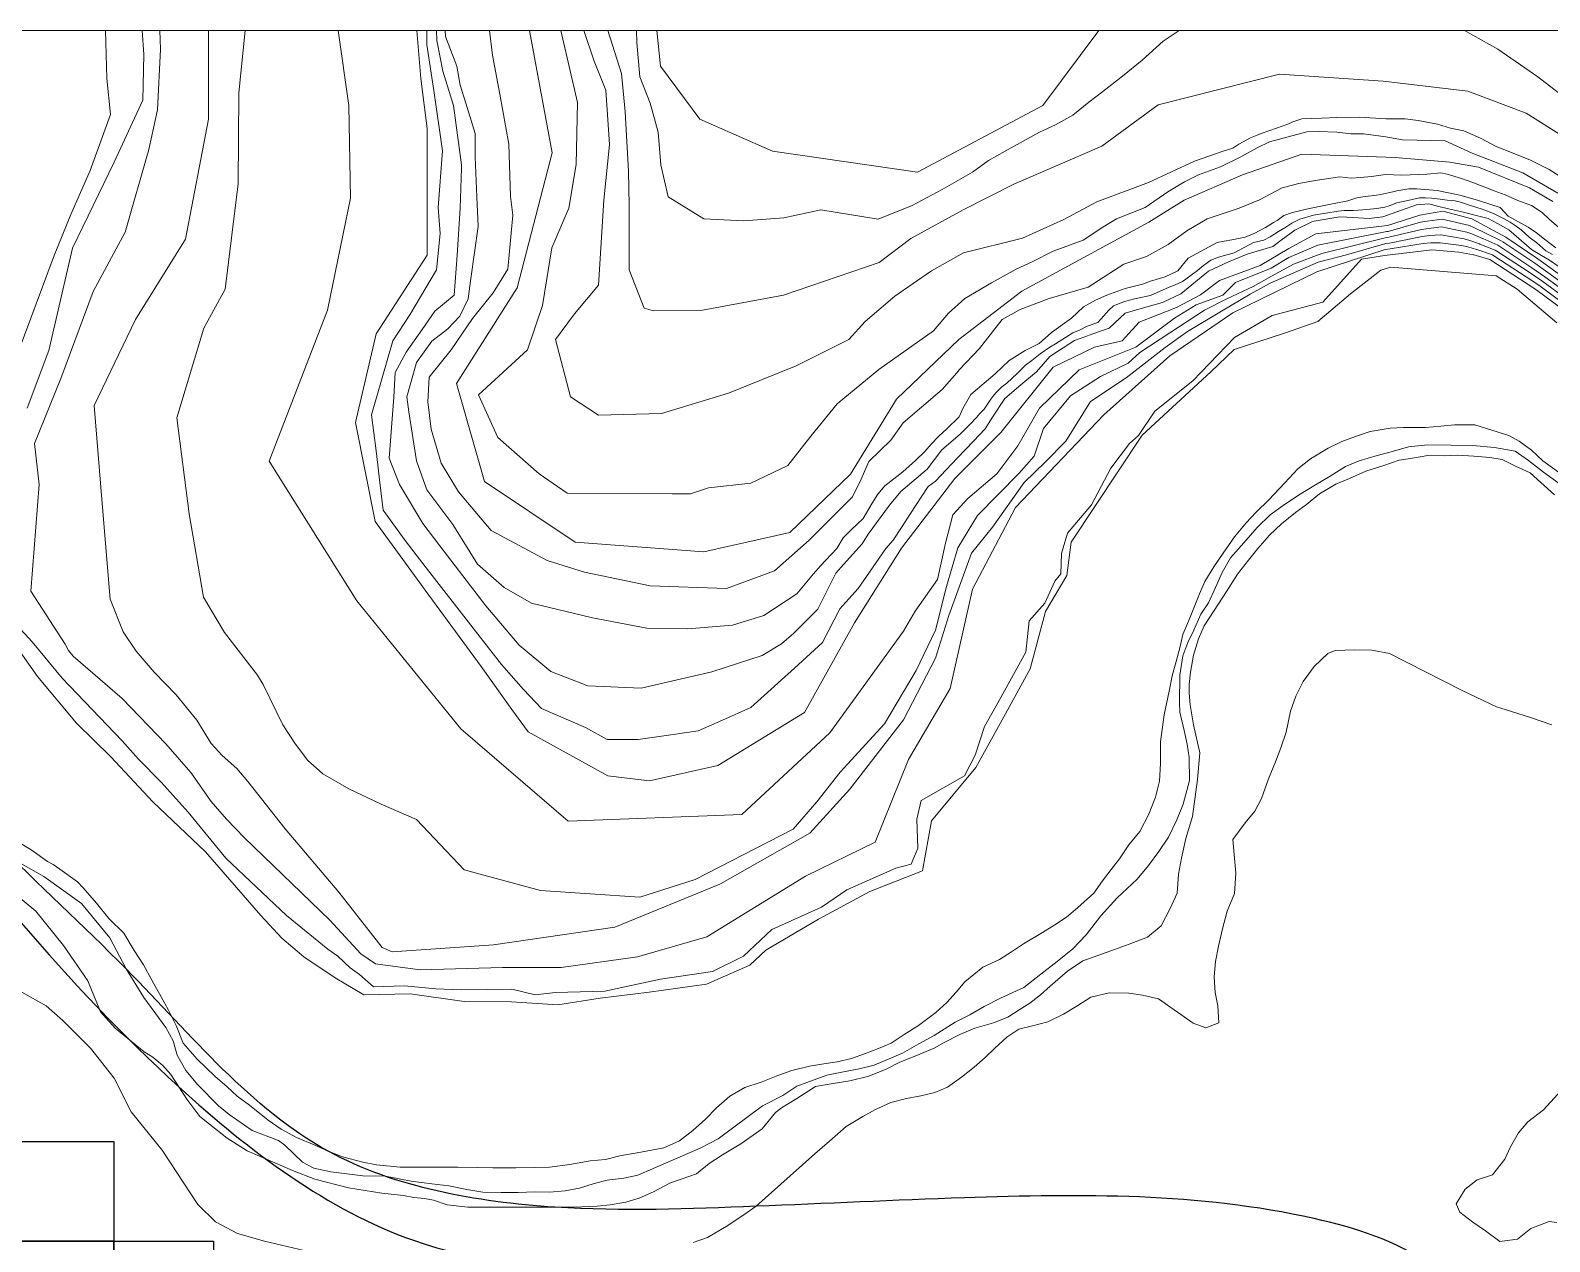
# Model space of a CAD drawing. Header units: millimetres. Extents: x 2695 to 3468, y 1447 to 2202.
# Drawn here: x 2823.2 to 3052.1, y 2020.1 to 2202.4 of the extents above; entities that cross this region are included whole.
import ezdxf

# ---------------------------------------------------------------- set-up
doc = ezdxf.new("R2010")
doc.units = ezdxf.units.MM
doc.layers.add('01_Fina', color=7, linetype='Continuous')
doc.layers.add('modulos alternativos', color=10, linetype='Continuous')

msp = doc.modelspace()

# ---------------------------------------------------------------- linework, layer by layer
at = {"layer": '01_Fina', "color": 252, "lineweight": 9, "true_color": 0x939598}
for points in [[(2729.2, 1564.62), (3468.29, 1564.62), (3467.85, 2202.43), (2728.76, 2202.43), (2729.2, 1584.57)], [(2820.6, 2151.86), (2826.78, 2168.53), (2829.3, 2174.7), (2832.2, 2181.34), (2835.29, 2189.77), (2834.73, 2195.19), (2834.54, 2202.43)], [(3054.36, 2161.18), (3050.43, 2164.07), (3048.51, 2165.35), (3043.66, 2168.52), (3043.47, 2168.64), (3041.08, 2169.46), (3041.06, 2169.46), (3039.74, 2169.83), (3038.79, 2170.04), (3035.58, 2170.47), (3034.15, 2170.47), (3033, 2170.33), (3028.04, 2169.55), (3027.29, 2169.46), (3016.98, 2166.11), (3004.32, 2159.92), (2994.84, 2153.46), (2984.91, 2144.54), (2971.61, 2130.59), (2965.14, 2118.3), (2961.77, 2103.37), (2955.47, 2092.68), (2950.46, 2080.21), (2939.98, 2075.11), (2925.13, 2065.99), (2914.65, 2062.99), (2903.18, 2061.35), (2894.34, 2061.35), (2881.95, 2060.99), (2875.18, 2061.89), (2872.98, 2063.41), (2868.31, 2068.48), (2855.48, 2080.86), (2852.75, 2083.67), (2850.46, 2086.33), (2847.4, 2090.72), (2843.6, 2095.03), (2837.05, 2101.84), (2829.67, 2108.21), (2828.96, 2109.09), (2828.48, 2110.02), (2823.3, 2118.01), (2824.53, 2134.06), (2823.83, 2140.23), (2827.83, 2150.03), (2832.66, 2163.14), (2837.49, 2172.05), (2841.08, 2184.51), (2842.37, 2190.48), (2842.84, 2199.59), (2842.7, 2202.43)], [(3054.84, 2161.82), (3050.89, 2164.71), (3048.95, 2166.03), (3044.12, 2169.21), (3043.86, 2169.36), (3041.53, 2170.27), (3041.5, 2170.28), (3040.05, 2170.81), (3039.18, 2171.06), (3035.68, 2171.65), (3033.97, 2171.55), (3032.87, 2171.41), (3027.94, 2170.42), (3027.38, 2170.36), (3021.48, 2168.63), (3017.19, 2167.53), (3009.94, 2164.37), (3006.95, 2162.71), (3002.63, 2160.19), (2997.52, 2157.13), (2994.14, 2154.69), (2988.26, 2150.11), (2982.9, 2146.55), (2979.16, 2140.61), (2976.13, 2137.51), (2972.93, 2134.35), (2968.14, 2127.64), (2964.97, 2123.76), (2961.57, 2114.35), (2959.55, 2107.91), (2954.75, 2098.66), (2946.65, 2088.21), (2940.61, 2081.58), (2927.06, 2073.93), (2911.27, 2067.44), (2893, 2064.79), (2877.72, 2063.71), (2876.2, 2064.38), (2869.68, 2072.72), (2861.61, 2082.23), (2855.97, 2089.37), (2854.32, 2091.3), (2852.13, 2093.29), (2850.44, 2095.08), (2848.29, 2098.62), (2845.2, 2102.42), (2841.86, 2105.84), (2839.17, 2108.97), (2837.19, 2111.89), (2835.22, 2116.79), (2834.02, 2131.2), (2832.84, 2145.99), (2839.03, 2158.91), (2846.58, 2171.02), (2850.06, 2189.05), (2850.06, 2202.43)], [(2855.55, 2202.43), (2854.62, 2193.04), (2854.52, 2179.35), (2852.54, 2163.49), (2849.33, 2157.61), (2845.26, 2144.11), (2847.15, 2129.66), (2849.31, 2117.1), (2852.44, 2111.81), (2857.44, 2105.39), (2858.3, 2103.96), (2861.26, 2097.9), (2863.03, 2095.15), (2864.95, 2092.58), (2867.27, 2090.53), (2871.17, 2088.28), (2876.07, 2085.94), (2881.37, 2083.66), (2888.54, 2076.05), (2900.05, 2072.93), (2915.02, 2071.95), (2923.37, 2074.6), (2938.13, 2082.2), (2941.69, 2086.3), (2945.21, 2090.77), (2951.86, 2098.04), (2956.65, 2106.06), (2959.56, 2112.14), (2961.23, 2118.74), (2962.94, 2124.56), (2965.88, 2129.43), (2972.13, 2135.72), (2974.39, 2138.33), (2975.8, 2142.5), (2979.87, 2147.41), (2984.41, 2150.31), (2988.56, 2152.32), (2990.34, 2153.95), (2994.84, 2156.89), (3000.09, 2160.3), (3003.52, 2162.07), (3007.38, 2163.9), (3010.28, 2165.49), (3013.47, 2167.24), (3017.76, 2168.83), (3027.46, 2171.25), (3027.84, 2171.29), (3032.75, 2172.48), (3033.8, 2172.63), (3035.78, 2172.84), (3039.58, 2172.06), (3040.36, 2171.79), (3041.95, 2171.09), (3041.97, 2171.09), (3044.26, 2170.08), (3044.56, 2169.91), (3049.39, 2166.7), (3051.35, 2165.35), (3055.31, 2162.46)], [(3055.79, 2163.1), (3051.81, 2165.98), (3049.83, 2167.38), (3045.02, 2170.6), (3044.65, 2170.8), (3042.42, 2171.9), (3042.4, 2171.91), (3040.66, 2172.77), (3039.97, 2173.08), (3035.88, 2174.02), (3033.62, 2173.71), (3032.62, 2173.56), (3027.74, 2172.16), (3027.55, 2172.14), (3017.13, 2170.08), (3012.77, 2168.25), (3010.09, 2166.65), (3004.76, 2164.49), (3002.82, 2162.59), (2998.8, 2161.11), (2995.53, 2159.13), (2989.75, 2154.77), (2981.17, 2151.34), (2975.21, 2145.58), (2971.93, 2139.91), (2968.77, 2135.67), (2964.41, 2131.97), (2962.14, 2129.53), (2961.07, 2125.22), (2959.87, 2119.79), (2956.47, 2115.02), (2954.74, 2111.98), (2943.62, 2096.67), (2930.4, 2084.37), (2904.21, 2083.41), (2888.05, 2097.27), (2872.4, 2116.54), (2859.19, 2137.57), (2867.99, 2160.31), (2871.42, 2177.18), (2871.18, 2191.12), (2869.57, 2202.43)], [(3056.26, 2163.74), (3050.27, 2168.06), (3045.47, 2171.3), (3040.36, 2174.09), (3035.99, 2175.2), (3032.5, 2174.64), (3027.64, 2173.04), (3016.84, 2171.81), (3012.75, 2169.6), (3008.48, 2167.05), (3002.35, 2164.76), (2999.47, 2162.62), (2995.83, 2160.71), (2990.24, 2158.53), (2987.66, 2155.71), (2983.52, 2154.75), (2977.27, 2151.72), (2969.39, 2141.88), (2962.48, 2134.97), (2954.43, 2124.47), (2947.36, 2113.27), (2939.83, 2099.76), (2926.77, 2091.77), (2916.48, 2089.47), (2910.18, 2090.24), (2898.19, 2096.84), (2895.73, 2100.22), (2891.12, 2106.66), (2882.67, 2118.18), (2875.13, 2128.51), (2872.21, 2143.4), (2875.29, 2156.76), (2882.97, 2168.62), (2882.97, 2187.66), (2882.05, 2195.18), (2881.42, 2202.43)], [(2882.96, 2202.43), (2882.96, 2200.27), (2883.97, 2193.41), (2885.31, 2184.3), (2884.64, 2175.79), (2884.92, 2171.88), (2884.41, 2166.41), (2880.39, 2159.62), (2877.79, 2155.72), (2874.62, 2144.55), (2875.28, 2139.15), (2875.86, 2134.35), (2876.36, 2130.22), (2879.65, 2125.65), (2882.35, 2122.18), (2890.28, 2111.99), (2894.19, 2106.96), (2897.49, 2103.22), (2900.23, 2100.37), (2906.84, 2097.51), (2910.09, 2095.67), (2914.79, 2095.69), (2919.7, 2096.39), (2923.79, 2096.98), (2927.45, 2098.6), (2931.76, 2100.51), (2934.73, 2103.2), (2936.34, 2104.66), (2938.3, 2106.44), (2942.55, 2110.3), (2945.15, 2115.35), (2946.5, 2116.85), (2947.88, 2118.4), (2949.62, 2120.89), (2952.09, 2124.44), (2953.19, 2125.71), (2954.51, 2127.75), (2955.69, 2129.56), (2958.43, 2133.76), (2959.55, 2134.57), (2961.17, 2136.28), (2962.87, 2138.07), (2965.27, 2140.61), (2967.01, 2142.44), (2968.15, 2144.21), (2969.98, 2147.03), (2972.41, 2149.06), (2974.79, 2151.05), (2976.78, 2153.33), (2977.94, 2154.08), (2980.51, 2155.73), (2981.9, 2156.23), (2983.27, 2156.73), (2985.7, 2157.6), (2988.11, 2159.86), (2991.25, 2160.75), (2993.72, 2161.45), (2996.51, 2162.77), (3000.69, 2166.21), (3003.68, 2167.57), (3006.48, 2168.75), (3010.34, 2169.92), (3011.63, 2170.87), (3013.69, 2172.37), (3016.25, 2173.63), (3016.6, 2173.69), (3020.47, 2174.36), (3021.49, 2174.3), (3024.85, 2174.1), (3026.95, 2174.37), (3029.74, 2175.37), (3032.01, 2176.18), (3033.85, 2176.32), (3035.17, 2175.99), (3036.81, 2175.59), (3038.65, 2175.15), (3042.79, 2174.14), (3044.32, 2173.3), (3045.92, 2172.42), (3049.33, 2169.44), (3050.82, 2168.55), (3052.02, 2167.83), (3053.5, 2166.85)], [(3052.48, 2168.69), (3051.48, 2169.27), (3050.12, 2170.44), (3048.98, 2171.3), (3047.75, 2172.42), (3047.04, 2172.95), (3046.13, 2173.56), (3045.1, 2174.13), (3043.58, 2174.87), (3041.9, 2175.5), (3040.28, 2176.03), (3038.63, 2176.57), (3037.82, 2176.77), (3036.62, 2176.9), (3035.55, 2177.04), (3034.26, 2177.19), (3033.34, 2177.24), (3032.45, 2177.24), (3030.68, 2176.84), (3029.03, 2176.48), (3027.87, 2176.03), (3027.22, 2175.83), (3026.02, 2175.61), (3024.5, 2175.48), (3023.9, 2175.43), (3022.5, 2175.32), (3021.09, 2175.3), (3020.2, 2175.23), (3016.48, 2174.62), (3014.45, 2174), (3013.21, 2173.4), (3012.16, 2172.73), (3011.2, 2172.17), (3009.95, 2171.37), (3008.99, 2170.86), (3007.45, 2170.48), (3004.55, 2168.95), (3002.16, 2168.31), (3001.02, 2167.84), (3000.13, 2167.19), (2999.69, 2166.84), (2999.04, 2166.3), (2998.08, 2165.57), (2997.26, 2164.97), (2996.74, 2164.65), (2995.63, 2164.12), (2994.74, 2163.78), (2991.96, 2162.53), (2989.53, 2162.02), (2988.02, 2161.61), (2986.37, 2160.95), (2985.61, 2160.26), (2984.9, 2159.45), (2983.98, 2158.45), (2982.38, 2157.89), (2981.33, 2157.36), (2980.24, 2156.89), (2977.64, 2155.25), (2976.75, 2154.76), (2975.3, 2153.76), (2974.07, 2152.76), (2973.11, 2152.04), (2971.84, 2150.77), (2970.28, 2149.34), (2969.52, 2148.76), (2968.65, 2147.89), (2968, 2147.07), (2966.86, 2145.39), (2966.22, 2144.77), (2965.73, 2144.17), (2964.79, 2143.16), (2963.92, 2142.32), (2963.25, 2141.65), (2960.53, 2139.3), (2958.28, 2136.37), (2954.31, 2133.03), (2952.64, 2130.96), (2949.42, 2126.59), (2948.5, 2125.15), (2945.68, 2122.04), (2944.52, 2120.72), (2941.85, 2115.32), (2938.22, 2111.69), (2936.37, 2110.07), (2933.42, 2108.34), (2925.86, 2105.86), (2915.21, 2103.42), (2907.17, 2103.78), (2901.63, 2105.91), (2896.83, 2109.88), (2891.84, 2115.79), (2884.9, 2124.86), (2882.32, 2128.19), (2878.81, 2134.09), (2877.24, 2138.06), (2877.97, 2147.23), (2878.16, 2150.92), (2879.82, 2153.97), (2882.22, 2157.39), (2884.16, 2160.15), (2887.03, 2162.58), (2887.49, 2168.58), (2887.95, 2175.69), (2888.14, 2181.69), (2888.14, 2182.18), (2886.94, 2191.14), (2885.37, 2196.31), (2884.45, 2200.92), (2884.38, 2202.43)], [(3053, 2169.7), (3051.29, 2171), (3050.06, 2171.96), (3048.83, 2172.82), (3045.82, 2174.49), (3044.59, 2175.76), (3043.22, 2176.2), (3041.21, 2176.87), (3038.53, 2177.65), (3035.12, 2178.33), (3032.07, 2178.56), (3030.84, 2178.56), (3029.06, 2178.3), (3028.42, 2178.15), (3026.64, 2177.74), (3025.97, 2177.63), (3023.92, 2177.4), (3023.03, 2177.25), (3021.66, 2176.77), (3019.59, 2176.39), (3017.6, 2175.99), (3015.44, 2175.51), (3013.31, 2175.02), (3012, 2174.58), (3011, 2173.83), (3010.47, 2173.5), (3009.28, 2172.75), (3007.53, 2171.86), (3006.22, 2171.3), (3004.21, 2170.92), (3003.05, 2170.7), (3001.97, 2170.48), (2997.6, 2168.15), (2996.07, 2166.25), (2994.13, 2165.36), (2991.96, 2164.69), (2990.73, 2164.24), (2988.12, 2163.57), (2985.35, 2162.56), (2983.64, 2161.81), (2981.85, 2160.84), (2980.02, 2159.13), (2977.02, 2156.95), (2975.15, 2155.31), (2973.06, 2154.23), (2970.64, 2152.74), (2968.55, 2150.75), (2964.85, 2147.62), (2963.66, 2145.5), (2963.14, 2144.27), (2961.27, 2142.44), (2960.08, 2141.36), (2958.92, 2140.13), (2957.95, 2139.05), (2956.53, 2137.71), (2954.62, 2135.97), (2951.94, 2133.88), (2950.85, 2132.61), (2950.03, 2131.27), (2948.65, 2128.96), (2946.86, 2127.25), (2945.67, 2126.05), (2944.7, 2124.45), (2942.24, 2121.84), (2941.19, 2120.61), (2938.65, 2117.59), (2933.7, 2114.37), (2928.98, 2112.88), (2922.24, 2112.34), (2916.09, 2112.46), (2907.9, 2114.02), (2898.71, 2116.23), (2894.59, 2118.56), (2890.59, 2122.07), (2886.83, 2128.04), (2882.95, 2133.25), (2881.4, 2137.66), (2880.21, 2145), (2879.91, 2147.27), (2881.4, 2152.43), (2883.67, 2155.65), (2886.12, 2157.5), (2887.91, 2159.41), (2889.16, 2162.03), (2889.58, 2165.08), (2890.65, 2172.91), (2890.47, 2177.38), (2890.24, 2183.41), (2890.24, 2186.93), (2888.8, 2191.46), (2887.97, 2194.2), (2887.43, 2197.04), (2885.76, 2201.51), (2885.72, 2202.43)], [(3054.76, 2171.67), (3052.05, 2173.97), (3050.93, 2175), (3049.32, 2176.08), (3047.25, 2176.85), (3045.38, 2177.67), (3043.68, 2178.29), (3040.47, 2179.56), (3038.77, 2180.13), (3036.64, 2180.8), (3035.66, 2180.97), (3033.59, 2180.78), (3029.73, 2180.66), (3027.33, 2180.73), (3025.23, 2180.42), (3023.5, 2180.3), (3022.18, 2180.21), (3020.47, 2180.37), (3016.73, 2179.82), (3014.27, 2179.41), (3011.77, 2178.74), (3008.37, 2176.95), (3005.28, 2175.65), (3000.45, 2174.08), (2997.42, 2172.28), (2994.59, 2170.21), (2991.33, 2168.38), (2987.92, 2167.23), (2982.53, 2163.76), (2976.67, 2162.08), (2972.3, 2160.43), (2969.61, 2158.9), (2968.12, 2157.06), (2966.17, 2154.57), (2963.14, 2151.32), (2962.79, 2150.89), (2960.57, 2148.38), (2954.67, 2143.36), (2952.83, 2140.76), (2949.53, 2137.54), (2948.35, 2134.86), (2947.04, 2132.22), (2940.5, 2125.68), (2935.3, 2121.07), (2928.05, 2118.43), (2916.57, 2118.82), (2906.67, 2120.88), (2901.08, 2122.64), (2892.65, 2127.15), (2887.71, 2132.98), (2885.07, 2137.29), (2883.6, 2142.39), (2883.11, 2146.5), (2883.3, 2150.23), (2886.6, 2154.34), (2889.8, 2159.07), (2892.94, 2162.95), (2895.15, 2166.51), (2895.89, 2174.62), (2895.52, 2177.43), (2895.28, 2185.29), (2893.92, 2192.85), (2892.82, 2198.69), (2892.38, 2202.43)], [(3052.54, 2176.69), (3049, 2178.74), (3041.35, 2181.82), (3037.01, 2182.62), (3028.8, 2183.3), (3014.72, 2183.8), (3005.77, 2180.7), (2997.01, 2176.87), (2991.71, 2173.58), (2972.54, 2163.18), (2963.05, 2155.89), (2953.67, 2146.92), (2946.74, 2135.61), (2937.61, 2126.85), (2924.64, 2123.93), (2905.29, 2125.39), (2891.6, 2134.51), (2887.4, 2149.29), (2896.53, 2163.7), (2901.83, 2184.02), (2898.4, 2202.43)], [(3053.31, 2177.92), (3048.04, 2180.97), (3040.4, 2183.97), (3036.32, 2185.83), (3029.89, 2185.96), (3027.36, 2186.43), (3024.03, 2186.87), (3022.13, 2186.87), (3019.99, 2187.1), (3017.26, 2187.22), (3015.48, 2187.18), (3009.84, 2185.64), (3008.01, 2184.77), (3005.52, 2183.38), (3002.47, 2181.88), (2999.18, 2180.69), (2997.08, 2179.62), (2994.55, 2178.12), (2991.13, 2175.77), (2986.81, 2174.07), (2984.75, 2172.81), (2981.78, 2170.87), (2977.3, 2169.2), (2974.1, 2167.58), (2971.7, 2166.49), (2967.98, 2164.43), (2963.98, 2162.06), (2961.52, 2159.88), (2959.23, 2157.23), (2951.01, 2151.4), (2944.73, 2146.23), (2940.78, 2141.37), (2937.33, 2136.91), (2931.76, 2134.28), (2925.37, 2133.57), (2922.64, 2132.66), (2919.9, 2132.66), (2904.09, 2132.76), (2899.84, 2135.7), (2893.65, 2141.17), (2890.71, 2147.55), (2898.11, 2154.33), (2900.34, 2161.02), (2901.77, 2169.7), (2904.3, 2175.68), (2905.42, 2182.26), (2905.62, 2191.58), (2903.1, 2202.43)], [(3057.12, 2178.24), (3051.97, 2181.5), (3049.19, 2182.89), (3046.32, 2184.04), (3044, 2184.95), (3041.63, 2186.21), (3039.11, 2187.32), (3037.14, 2187.72), (3035.17, 2188.33), (3032.27, 2188.86), (3030.31, 2189.11), (3027.38, 2189.11), (3023.45, 2189.39), (3020.01, 2189.31), (3017.74, 2189.21), (3016.2, 2189.16), (3014.72, 2189.11), (3013.36, 2188.66), (3012.6, 2188.33), (3010.94, 2187.73), (3008.62, 2186.9), (3008.01, 2186.64), (3006.98, 2186.27), (3005.24, 2185.33), (3004.36, 2184.7), (3002.87, 2184.25), (2998.56, 2182.73), (2991.66, 2179.54), (2983.85, 2176.62), (2978.9, 2173.95), (2972.65, 2171.15), (2963.78, 2168.93), (2958.97, 2166.26), (2953.44, 2162.43), (2948.95, 2158.59), (2946.52, 2155.9), (2938.58, 2151.94), (2928.37, 2147.84), (2918.28, 2144.78), (2908.78, 2144.52), (2904.55, 2147.25), (2902.33, 2155.9), (2905.2, 2159.74), (2908.78, 2164.1), (2909.62, 2176.88), (2910.47, 2185.27), (2909.88, 2193.46), (2908.12, 2197.79), (2906.6, 2202.43)], [(3057.21, 2184.51), (3048.51, 2189.96), (3039.76, 2193.27), (3026.97, 2194.78), (3011.36, 2195.85), (2993.07, 2191.25), (2984.59, 2185.03), (2971.33, 2179.26), (2963.74, 2175.41), (2955.82, 2171.13), (2951.08, 2167.47), (2936.64, 2162.55), (2924.45, 2160.31), (2917.07, 2160.2), (2915.68, 2160.63), (2913.43, 2166.4), (2913.43, 2176.13), (2913.33, 2181.26), (2912.79, 2190.17), (2912.26, 2195.94), (2910.22, 2202.43)], [(2996.27, 2202.43), (2993.84, 2200.82), (2990.66, 2197.97), (2987.71, 2195.56), (2984.75, 2193.26), (2982.67, 2191.62), (2980.26, 2189.65), (2977.63, 2188.23), (2975.22, 2187.13), (2971.28, 2184.94), (2967.55, 2182.86), (2965.14, 2181.11), (2960.54, 2178.48), (2956.05, 2176.08), (2950.9, 2174), (2942.29, 2175.41), (2936.71, 2174.2), (2930.68, 2173.77), (2924.66, 2174.09), (2919.29, 2177.38), (2918.2, 2182.2), (2917.76, 2187.12), (2916.55, 2191.5), (2915.02, 2195.44), (2914.58, 2200.59), (2914.5, 2202.43)], [(2984.17, 2202.43), (2975.73, 2191.11), (2956.84, 2181.11), (2935, 2184.26), (2924.07, 2189.07), (2918.15, 2197.03), (2917.6, 2202.43)], [(3055.74, 2191.25), (3050.26, 2195.44), (3044.26, 2199.62), (3039.23, 2202.43)], [(3053.15, 2158.43), (3047.16, 2163.5), (3044.01, 2165.51), (3028.14, 2166.77), (3026.62, 2166.34), (3022.04, 2162.76), (3017.15, 2158.59), (3012.13, 2156.84), (3004.56, 2154.41), (3001, 2151.05), (2990.69, 2141.52), (2979.99, 2125.37), (2979.35, 2120.35), (2976.12, 2114.96), (2973.83, 2106.34), (2970.11, 2099.57), (2965.61, 2091.46), (2958.93, 2083.46), (2957.59, 2075.91), (2949.64, 2072.8), (2941.91, 2068.64), (2934.01, 2063.97), (2931.57, 2061.69), (2925.04, 2058.85), (2916.43, 2057.63), (2909.03, 2056.74), (2902.69, 2055.74), (2895.69, 2056.18), (2888.57, 2056.24), (2880.43, 2057.4), (2873.46, 2057.24), (2869.15, 2059.82), (2864.39, 2062.95), (2861.08, 2065.77), (2857.93, 2069.17), (2849.62, 2078.76), (2841.64, 2086.28), (2835.33, 2093.1), (2830.18, 2098.14), (2824.3, 2105.18), (2821.35, 2109.36)]]:
    msp.add_lwpolyline(points, dxfattribs=at)
at = {"layer": '01_Fina', "color": 252, "linetype": 'Continuous', "lineweight": 9, "true_color": 0x939598}
for points in [[(2840.06, 2202.43), (2840.33, 2198.78), (2840.14, 2191.95), (2835.84, 2182.58), (2829.56, 2169.67), (2826.01, 2154.23), (2822.72, 2145.58)], [(2819.25, 2114.94), (2823.51, 2110.4), (2828, 2104.92), (2837.05, 2095.47), (2839.51, 2092.71), (2842.93, 2089.28), (2846.99, 2084.74), (2852.67, 2077.84), (2861.79, 2069.18), (2868.01, 2064.12), (2869.54, 2063.07), (2871.37, 2061.32), (2872.8, 2060.3), (2874.91, 2058.47), (2879.59, 2058.6), (2884.31, 2058.17), (2888.13, 2058.01), (2895.74, 2058.12), (2899.26, 2057.24), (2902.31, 2057.62), (2909.77, 2057.79), (2918.11, 2059.59), (2925.96, 2060.74), (2930.61, 2063.06), (2934.9, 2067.06), (2942.36, 2070.46), (2946.18, 2073.07), (2953.57, 2076.34), (2955.88, 2076.91), (2956.87, 2079.35), (2956.76, 2083.69), (2957.37, 2086.5), (2963.92, 2090.24), (2965.54, 2093.35), (2966.92, 2097.66), (2969.14, 2101.54), (2973.16, 2108.81), (2973.66, 2113.57), (2976.03, 2116.22), (2977.54, 2119.5), (2978.44, 2120.61), (2978.55, 2123.67), (2979.45, 2126.75), (2983.07, 2131), (2985.95, 2136.52), (2988.79, 2140.22), (2990.11, 2141.43), (2992.57, 2145.13), (2998.3, 2149.68), (3004.57, 2156.19), (3010.25, 2159.5), (3017.89, 2161.53), (3023.74, 2167.99), (3027.2, 2168.57), (3034.32, 2169.39), (3038.4, 2169.03), (3040.61, 2168.64), (3040.64, 2168.64), (3043.07, 2167.92), (3049.98, 2163.44), (3061.22, 2155.12)], [(2821.77, 2080.01), (2823.48, 2078.98), (2825.78, 2077.32), (2826.64, 2076.88), (2827.64, 2076.15), (2830.34, 2074.24), (2831.19, 2073.37), (2833.18, 2071.04), (2835.02, 2068.72), (2837.29, 2066.53), (2838.84, 2063.92), (2840.24, 2061.75), (2841.51, 2059.43), (2842.92, 2056.97), (2844.04, 2054.94), (2845.16, 2052.62), (2846.21, 2049.97), (2848.36, 2047.55), (2850.98, 2045), (2852.85, 2043.42), (2854.37, 2042), (2856.22, 2040.62), (2859.04, 2038.39), (2861.01, 2037.04), (2863.32, 2035.77), (2865.98, 2034.65), (2868.08, 2033.72), (2870.24, 2032.84), (2873.29, 2032.07), (2875.34, 2031.64), (2878.92, 2031.29), (2881.45, 2031.28), (2883.98, 2031.29), (2887.59, 2031.29), (2890.62, 2031.25), (2892.89, 2031.22), (2896.32, 2031.18), (2899.12, 2031.24), (2901.42, 2031.3), (2904.48, 2031.69), (2907.52, 2032.25), (2909.84, 2032.48), (2912.01, 2032.99), (2915.19, 2033.54), (2918.63, 2034.21), (2921.01, 2035.29), (2922.98, 2036.83), (2924.92, 2038.51), (2926.55, 2040.22), (2928.56, 2041.97), (2930.83, 2043.32), (2933.3, 2044.09), (2935.8, 2045.08), (2937.92, 2045.88), (2940.58, 2046.51), (2942.72, 2046.84), (2944.73, 2047.17), (2946.92, 2047.66), (2948.87, 2048.37), (2950.99, 2049.15), (2952.9, 2049.98), (2954.85, 2051.28), (2957, 2052.65), (2959.59, 2054.6), (2961.26, 2056.1), (2962.68, 2057.64), (2963.96, 2059.19), (2966.68, 2061.43), (2969.21, 2062.58), (2971, 2063.74), (2972.79, 2064.9), (2975.68, 2066.64), (2977.54, 2067.76), (2979.26, 2068.92), (2980.92, 2070.36), (2983.38, 2072.56), (2984.71, 2074.42), (2985.99, 2076.13), (2987.26, 2077.72), (2988.69, 2079.81), (2990.35, 2081.83), (2991.69, 2084.46), (2992.71, 2086.98), (2993.31, 2089.39), (2993.44, 2092.09), (2993.44, 2095.34), (2993.99, 2099.38), (2994.75, 2102.97), (2995.21, 2105.26), (2995.81, 2107.41), (2996.42, 2109.7), (2996.82, 2111.47), (2997.89, 2114.11), (2999.34, 2117.62), (3000.14, 2119.46), (3001.47, 2121.67), (3002.9, 2123.76), (3004.61, 2126.2), (3006.37, 2128.31), (3007.86, 2129.93), (3009.77, 2131.77), (3012.15, 2134.3), (3014.12, 2136.45), (3016.04, 2137.94), (3018.68, 2139.55), (3020.76, 2140.56), (3022.81, 2141.32), (3025.02, 2142.05), (3028.03, 2142.53), (3030.05, 2142.64), (3033.36, 2142.65), (3035.66, 2142.86), (3037.73, 2143.04), (3040.78, 2143.05), (3045.89, 2141.47), (3047.46, 2140.58), (3049.31, 2139.26), (3051.02, 2137.66), (3054.86, 2134.88)], [(2820.3, 2077.89), (2825.24, 2075.07), (2830.92, 2070.99), (2835.21, 2065.81), (2837.64, 2061.15), (2840.32, 2056.86), (2843.62, 2052.32), (2844.72, 2050.31), (2845.35, 2048.17), (2846.62, 2045.88), (2848.43, 2043.71), (2851.55, 2040.53), (2853.14, 2039.22), (2856.64, 2036.82), (2860.57, 2035.31), (2861.54, 2034.63), (2864.19, 2032.04), (2865.91, 2031.17), (2868.5, 2030.61), (2873.29, 2029.98), (2876.71, 2029.94), (2879.02, 2029.48), (2880.57, 2029.2), (2883.69, 2028.81), (2886.27, 2028.49), (2888.96, 2027.96), (2891.35, 2027.55), (2894.12, 2027.51), (2896.68, 2027.5), (2899.22, 2027.57), (2901.42, 2027.56), (2903.79, 2027.72), (2905.95, 2028.14), (2908.14, 2028.87), (2910.11, 2029.37), (2912.6, 2029.67), (2914.74, 2030.12), (2924.12, 2034.16), (2926.82, 2035.55), (2933.48, 2040.54), (2936.57, 2042.08), (2938.69, 2043.5), (2943.16, 2045.16), (2945.18, 2045.57), (2948.06, 2046.11), (2950.32, 2046.64), (2954.56, 2048.47), (2957.02, 2049.88), (2959.34, 2051.14), (2962.53, 2053.12), (2964.7, 2054.24), (2966.87, 2055.51), (2969.33, 2056.77), (2971.21, 2057.61), (2972.85, 2058.34), (2975.41, 2060.34), (2977.9, 2062.28), (2980.25, 2064.19), (2982.24, 2066.27), (2984.48, 2069.16), (2986.93, 2071.83), (2989.93, 2074.68), (2991.64, 2076.72), (2993.18, 2078.83), (2994.63, 2080.97), (2995.89, 2083.58), (2996.87, 2085.96), (2997.82, 2089.5), (2997.76, 2092.96), (2997.44, 2094.98), (2997.01, 2097.04), (2996.36, 2099.82), (2996.31, 2101.22), (2996.36, 2105.39), (2996.83, 2108.26), (2997.58, 2110.27), (2998.46, 2112.12), (2999.5, 2114.56), (3000.67, 2116.27), (3001.71, 2118.56), (3002.74, 2120.84), (3004, 2123.04), (3006.02, 2125.31), (3008.02, 2127.6), (3009.98, 2129.5), (3011.9, 2130.89), (3014.24, 2132.47), (3016.77, 2134), (3018.99, 2135.33), (3021.3, 2136.79), (3023.35, 2137.64), (3026.09, 2138.46), (3028.18, 2139), (3030.82, 2139.75), (3033.71, 2140.02), (3037.21, 2139.97), (3040.48, 2139.93), (3043.75, 2139.65), (3046.89, 2139.07), (3048.86, 2137.69), (3051.14, 2135.93), (3053.48, 2134.22)], [(2820.84, 2072.51), (2824.04, 2069.84), (2828.21, 2064.66), (2831.88, 2059.36), (2833.8, 2054.71), (2835.97, 2052.21), (2840.34, 2048.69), (2841.67, 2047.88), (2843.17, 2046.62), (2844.37, 2045.23), (2846.79, 2041.55), (2848.75, 2038.95), (2852.84, 2035.67), (2855.89, 2033.77), (2862.71, 2030.78), (2866.09, 2029.5), (2871.15, 2028.18), (2876.18, 2027.41), (2879.42, 2027.03), (2881, 2026.72), (2882.56, 2026.59), (2883.92, 2026.34), (2886, 2025.61), (2889.11, 2025.28), (2892.22, 2025.28), (2894.4, 2025.29), (2896.44, 2025.27), (2899.41, 2025.28), (2905.14, 2025.28), (2908.58, 2025.44), (2910.54, 2025.61), (2912.89, 2026.02), (2914.91, 2026.66), (2917.08, 2027.6), (2919.65, 2028.94), (2921.26, 2029.48), (2923.57, 2030.31), (2925.46, 2031.87), (2927.49, 2033.14), (2930.24, 2034.83), (2933.43, 2037.09), (2935.47, 2039.51), (2936.34, 2040.22), (2938.66, 2041.63), (2941.46, 2043.44), (2943.82, 2043.84), (2946.64, 2044.3), (2949.52, 2045), (2952.11, 2046.05), (2954.16, 2047.12), (2956.86, 2048.15), (2959.46, 2049.27), (2960.78, 2050.04), (2963.22, 2051.26), (2965.48, 2052.21), (2968.28, 2053.04), (2970.44, 2053.88), (2972.18, 2055.01), (2973.78, 2055.99), (2975.37, 2057.27), (2976.83, 2058.54), (2979.44, 2060.81), (2981.72, 2062.35), (2984.02, 2063.17), (2986.5, 2064.06), (2988.74, 2064.86), (2991.47, 2065.92), (2993.56, 2067.65), (2994.92, 2070.26), (2995.96, 2072.56), (2996.14, 2075.41), (2996.6, 2077.84), (2997.25, 2080.77), (2998.25, 2084.08), (2999.04, 2089.68), (2999.38, 2093.7), (2998.42, 2097.89), (2997.89, 2100.91), (2997.77, 2102.64), (2997.78, 2103.94), (2997.95, 2105.8), (2998.41, 2108.38), (2999.16, 2110.82), (3000.03, 2112.78), (3001.55, 2115.08), (3003.37, 2117.95), (3005.06, 2120.58), (3006.7, 2122.69), (3008.09, 2124.45), (3009.85, 2126.47), (3011.67, 2128.17), (3013.8, 2129.85), (3015.43, 2131.04), (3017.41, 2132.67), (3019.87, 2134.14), (3021.89, 2134.98), (3024.35, 2136.1), (3027.09, 2136.93), (3029.4, 2137.76), (3031.42, 2138.02), (3033.72, 2138.43), (3036.17, 2138.4), (3038.18, 2138.51), (3040.62, 2138.34), (3043.06, 2138.16), (3044.93, 2137.85), (3046.93, 2136.82), (3049.1, 2135.82), (3050.72, 2134.38), (3052.8, 2132.5)], [(2923.07, 2019.97), (2925.21, 2020.74), (2928, 2022.39), (2930.7, 2024.13), (2932.52, 2025.41), (2941.38, 2033.33), (2943.59, 2035.2), (2946.12, 2037.44), (2948.63, 2038.92), (2950.54, 2040.01), (2952.8, 2041.02), (2955.18, 2041.66), (2957.34, 2042.05), (2959.46, 2042.52), (2961.38, 2043.33), (2963.49, 2044.86), (2965.36, 2046.38), (2967.03, 2047.8), (2968.47, 2049.23), (2970.29, 2050.89), (2972.08, 2052.1), (2974.18, 2052.59), (2976.46, 2053.2), (2978.84, 2054.36), (2980.97, 2055.66), (2982.95, 2056.91), (2985.73, 2057.54), (2988.66, 2057.48), (2990.72, 2057.21), (2993.15, 2056.66), (2998.34, 2052.99), (3000.28, 2052.28), (3002.25, 2053.04), (3002.07, 2055.58), (3001.67, 2057.62), (3001.51, 2059.94), (3001.75, 2062.26), (3002.18, 2064.55), (3002.76, 2067.17), (3003.48, 2069.84), (3004.61, 2072.48), (3004.79, 2075.58), (3004.54, 2078.38), (3004.33, 2080.65), (3006.19, 2083.16), (3007.63, 2084.88), (3008.68, 2086.8), (3009.71, 2089.75), (3010.78, 2092.34), (3011.57, 2094.44), (3012.38, 2096.78), (3013.01, 2099.94), (3013.82, 2102.23), (3014.94, 2104.42), (3016.61, 2106.67), (3018.67, 2108.61), (3019.76, 2109.09), (3022.66, 2109.18), (3025.26, 2109.14), (3027.95, 2108.61), (3038.87, 2103.05), (3044.05, 2100.59), (3046.15, 2099.94), (3049.34, 2098.96), (3052.38, 2097.9)], [(2820.76, 2058.28), (2825.58, 2055.58), (2828.13, 2053.36), (2832.28, 2049.24), (2835.85, 2044.7), (2838.39, 2039.64), (2843.05, 2033.88), (2848.46, 2025.7), (2851.11, 2023.05), (2854.4, 2021.32), (2858.48, 2020.17), (2869.6, 2017.57)], [(3059.72, 2049.34), (3051.12, 2039.95), (3048.75, 2038.11), (3047.35, 2036.49), (3046.14, 2034.35), (3045.31, 2032.49), (3043.43, 2030.17), (3041.13, 2029.4), (3039.33, 2027.98), (3037.98, 2025.79), (3038.55, 2024.55), (3040.5, 2023.01), (3042.38, 2021.73), (3044.54, 2020.12), (3047.22, 2020.46), (3049.2, 2022.09), (3052.01, 2023.12), (3053.14, 2022.99)]]:
    msp.add_lwpolyline(points, dxfattribs=at)
at = {"layer": '01_Fina'}
msp.add_spline([(2800.45, 2094.29), (2845.58, 2043.39), (2880.92, 2020.3), (2941.82, 2013.86), (2986.5, 1990.26), (3004.84, 1950.24), (3038.07, 1956.43), (3049.16, 1975.38), (3046.22, 2000.64), (3033.99, 2016.67), (3016.59, 2023.56), (2963.9, 2026.68), (2932.52, 2025.41), (2902.27, 2025.28), (2868.08, 2033.72), (2837.64, 2061.15), (2802.3, 2101.38), (2793.4, 2132.56)], degree=3, dxfattribs=at)
at = {"layer": 'modulos alternativos'}
for points in [[(2820.78, 2035.15), (2835.78, 2035.15), (2835.78, 2020.15), (2820.78, 2020.15)], [(2820.78, 2020.15), (2835.78, 2020.15), (2835.78, 2005.15), (2820.78, 2005.15)], [(2835.78, 2020.15), (2850.78, 2020.15), (2850.78, 2005.15), (2835.78, 2005.15)]]:
    msp.add_lwpolyline(points, close=True, dxfattribs=at)

doc.saveas('drawing.dxf')
